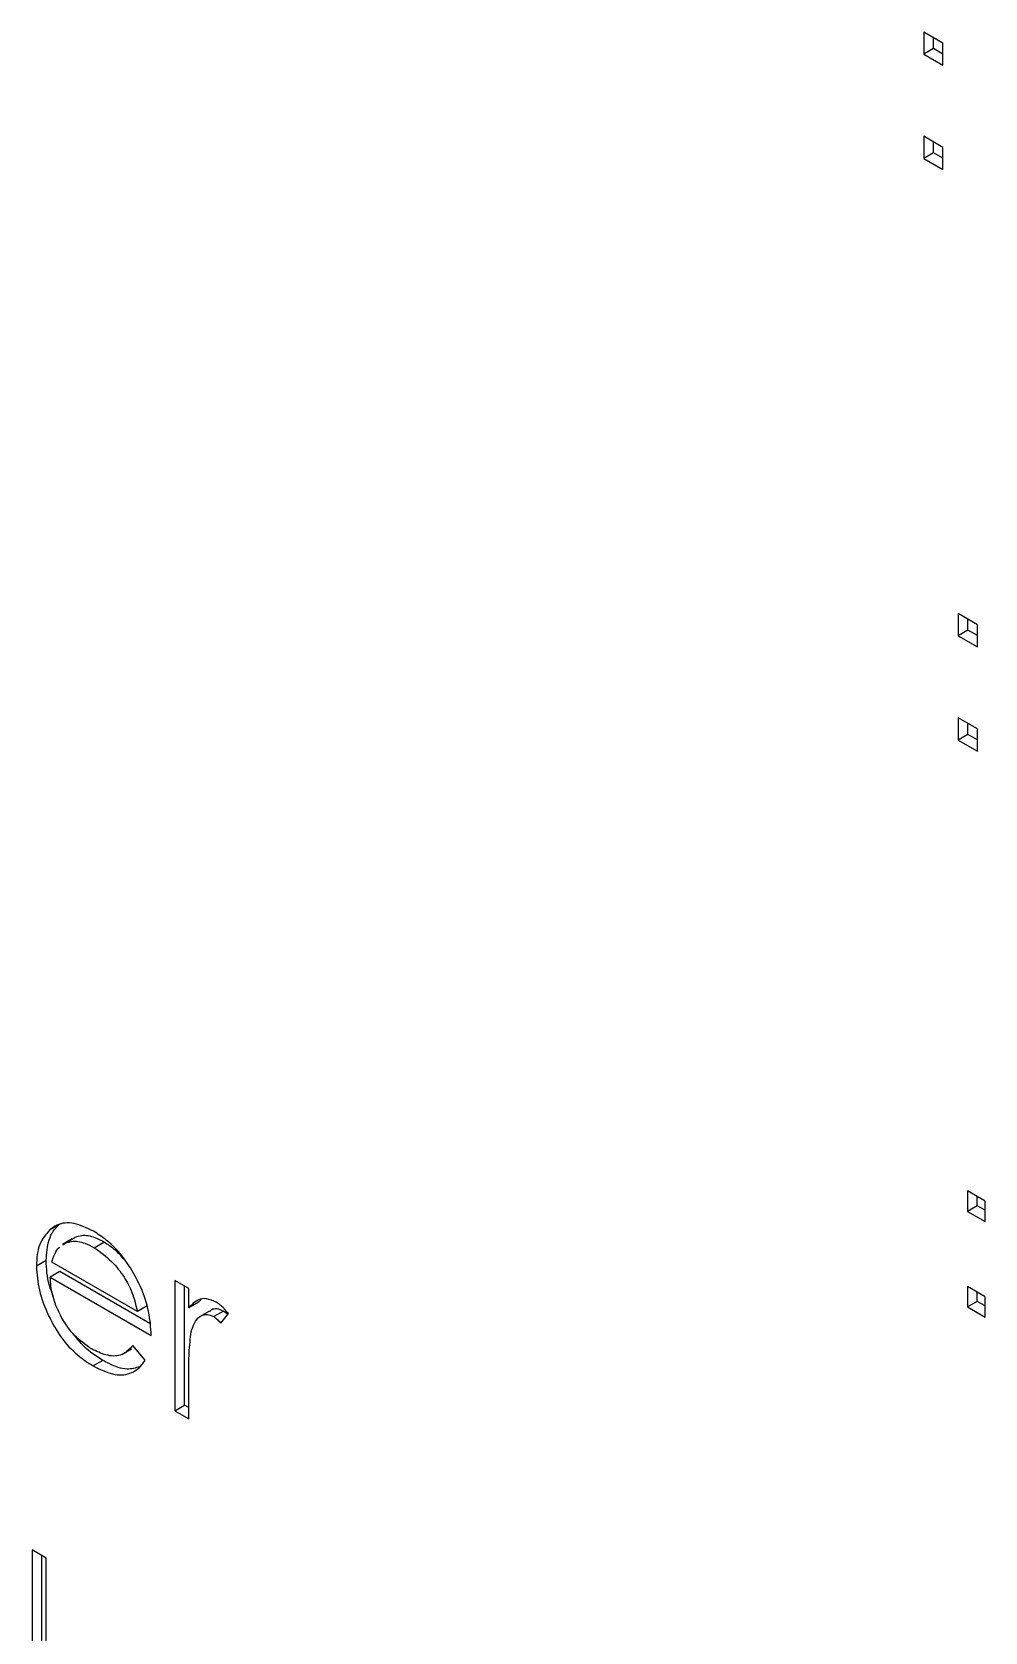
# Model space of a CAD drawing. Extents: x 75 to 2075, y 25 to 1460.
# Drawn here: x 1924.92 to 1940.76, y 1029.74 to 1056.33 of the extents above; entities that cross this region are included whole.
import ezdxf

# ---------------------------------------------------------------- set-up
doc = ezdxf.new("R2010")
doc.units = 0
doc.header["$LTSCALE"] = 5
doc.linetypes.add('SLD-KATı', pattern=[0])
doc.layers.get('0').update_dxf_attribs({"linetype": 'CONTINUOUS'})

msp = doc.modelspace()

# ---------------------------------------------------------------- linework, layer by layer
at = {"color": 7, "linetype": 'SLD-KATı'}
for p, q in [((1940.063, 1056.142), (1939.744, 1056.326)), ((1939.744, 1056.326), (1939.744, 1055.957)), ((1939.905, 1056.051), (1939.744, 1055.957)), ((1939.905, 1056.051), (1939.905, 1056.233)), ((1940.063, 1055.96), (1939.905, 1056.051)), ((1940.063, 1055.773), (1940.063, 1056.142)), ((1939.744, 1055.957), (1940.063, 1055.773)), ((1940.063, 1054.409), (1939.744, 1054.593)), ((1939.744, 1054.593), (1939.744, 1054.224)), ((1939.905, 1054.318), (1939.905, 1054.5)), ((1940.063, 1054.04), (1940.063, 1054.409)), ((1939.905, 1054.318), (1939.744, 1054.224)), ((1939.744, 1054.224), (1940.063, 1054.04)), ((1940.063, 1054.227), (1939.905, 1054.318)), ((1940.638, 1046.478), (1940.319, 1046.662)), ((1940.319, 1046.662), (1940.319, 1046.294)), ((1940.48, 1046.387), (1940.48, 1046.569)), ((1940.638, 1046.109), (1940.638, 1046.478)), ((1940.48, 1046.387), (1940.319, 1046.294)), ((1940.319, 1046.294), (1940.638, 1046.109)), ((1940.638, 1046.296), (1940.48, 1046.387)), ((1940.638, 1044.745), (1940.319, 1044.929)), ((1940.319, 1044.929), (1940.319, 1044.561)), ((1940.48, 1044.654), (1940.48, 1044.836)), ((1940.48, 1044.654), (1940.319, 1044.561)), ((1940.638, 1044.563), (1940.48, 1044.654)), ((1940.638, 1044.376), (1940.638, 1044.745)), ((1940.319, 1044.561), (1940.638, 1044.376)), ((1940.763, 1036.899), (1940.47, 1037.068)), ((1940.47, 1037.068), (1940.47, 1036.73)), ((1940.632, 1036.823), (1940.632, 1036.974)), ((1940.763, 1036.561), (1940.763, 1036.899)), ((1940.632, 1036.823), (1940.47, 1036.73)), ((1940.47, 1036.73), (1940.763, 1036.561)), ((1940.763, 1036.747), (1940.632, 1036.823)), ((1925.372, 1036.512), (1925.21, 1036.418)), ((1925.59, 1036.273), (1925.429, 1036.179)), ((1925.433, 1036.173), (1925.472, 1036.202)), ((1925.472, 1036.202), (1925.633, 1036.295)), ((1925.955, 1036.126), (1926.116, 1036.219)), ((1925.156, 1035.913), (1924.994, 1035.82)), ((1926.672, 1035.067), (1925.248, 1035.888)), ((1925.386, 1035.729), (1925.224, 1035.636)), ((1925.224, 1035.636), (1926.902, 1034.668)), ((1926.881, 1034.867), (1925.386, 1035.729)), ((1927.297, 1035.579), (1927.297, 1033.414)), ((1927.527, 1035.446), (1927.297, 1035.579)), ((1927.458, 1033.507), (1927.458, 1035.486)), ((1927.527, 1035.128), (1927.527, 1035.446)), ((1927.689, 1035.221), (1927.732, 1035.264)), ((1940.763, 1035.31), (1940.47, 1035.479)), ((1940.47, 1035.479), (1940.47, 1035.141)), ((1940.632, 1035.234), (1940.632, 1035.386)), ((1940.763, 1034.972), (1940.763, 1035.31)), ((1926.833, 1035.16), (1926.672, 1035.067)), ((1927.689, 1035.221), (1927.527, 1035.128)), ((1927.869, 1035.072), (1927.707, 1034.979)), ((1928.102, 1035.073), (1927.941, 1034.98)), ((1928.058, 1034.873), (1928.185, 1035.03)), ((1940.632, 1035.234), (1940.47, 1035.141)), ((1940.47, 1035.141), (1940.763, 1034.972)), ((1940.763, 1035.159), (1940.632, 1035.234)), ((1926.803, 1034.259), (1926.599, 1034.501)), ((1926.099, 1034.254), (1925.937, 1034.161)), ((1926.414, 1034.35), (1926.575, 1034.443)), ((1927.527, 1033.281), (1927.527, 1034.009)), ((1927.297, 1033.414), (1927.458, 1033.507)), ((1927.297, 1033.414), (1927.527, 1033.281)), ((1927.527, 1033.468), (1927.458, 1033.507)), ((1925.155, 1030.969), (1924.921, 1031.104)), ((1924.921, 1031.104), (1924.921, 1029.187)), ((1925.082, 1029.28), (1925.082, 1031.011)), ((1925.155, 1029.273), (1925.155, 1030.969))]:
    msp.add_line(p, q, dxfattribs=at)
for points, knots in [([(1925.21, 1036.418), (1925.15, 1036.347), (1925.058, 1036.239), (1925.002, 1036.017), (1924.997, 1035.886), (1924.994, 1035.82)], [0, 0, 0, 0, 0.484284, 0.738199, 1, 1, 1, 1]), ([(1925.156, 1035.913), (1925.165, 1036.034), (1925.179, 1036.218), (1925.27, 1036.406), (1925.337, 1036.476), (1925.372, 1036.512)], [0, 0, 0, 0, 0.484097, 0.738033, 1, 1, 1, 1]), ([(1925.943, 1036.399), (1925.834, 1036.452), (1925.614, 1036.558), (1925.362, 1036.533), (1925.25, 1036.449), (1925.21, 1036.418)], [0, 0, 0, 0, 0.38828, 0.780901, 1, 1, 1, 1]), ([(1926.116, 1036.219), (1926.068, 1036.245), (1925.941, 1036.311), (1925.771, 1036.34), (1925.671, 1036.308), (1925.633, 1036.295)], [0, 0, 0, 0, 0.278815, 0.72464, 1, 1, 1, 1]), ([(1926.698, 1035.537), (1926.624, 1035.673), (1926.476, 1035.948), (1926.195, 1036.238), (1926.014, 1036.353), (1925.943, 1036.399)], [0, 0, 0, 0, 0.374972, 0.753953, 1, 1, 1, 1]), ([(1925.248, 1035.888), (1925.266, 1035.937), (1925.298, 1036.023), (1925.344, 1036.109), (1925.379, 1036.133), (1925.386, 1036.138)], [0, 0, 0, 0, 0.508349, 0.9045, 1, 1, 1, 1]), ([(1925.472, 1036.202), (1925.507, 1036.214), (1925.603, 1036.245), (1925.772, 1036.221), (1925.903, 1036.153), (1925.955, 1036.126)], [0, 0, 0, 0, 0.255523, 0.702185, 1, 1, 1, 1]), ([(1925.955, 1036.126), (1926.054, 1036.056), (1926.234, 1035.929), (1926.452, 1035.655), (1926.603, 1035.362), (1926.647, 1035.171), (1926.672, 1035.067)], [0, 0, 0, 0, 0.302782, 0.546022, 0.752273, 1, 1, 1, 1]), ([(1926.48, 1035.901), (1926.425, 1035.964), (1926.31, 1036.095), (1926.183, 1036.177), (1926.116, 1036.219)], [0, 0, 0, 0, 0.4781906, 1, 1, 1, 1]), ([(1924.994, 1035.82), (1925.004, 1035.688), (1925.023, 1035.424), (1925.18, 1035.007), (1925.395, 1034.627), (1925.663, 1034.337), (1925.849, 1034.218), (1925.937, 1034.161)], [0, 0, 0, 0, 0.216844, 0.434534, 0.629221, 0.824935, 1, 1, 1, 1]), ([(1925.28, 1035.307), (1925.254, 1035.372), (1925.172, 1035.582), (1925.162, 1035.778), (1925.156, 1035.913)], [0, 0, 0, 0, 0.3085672, 1, 1, 1, 1]), ([(1925.908, 1034.444), (1925.811, 1034.512), (1925.638, 1034.632), (1925.431, 1034.918), (1925.294, 1035.202), (1925.234, 1035.449), (1925.227, 1035.586), (1925.224, 1035.636)], [0, 0, 0, 0, 0.268429, 0.474284, 0.679807, 0.882948, 1, 1, 1, 1]), ([(1926.902, 1034.668), (1926.894, 1034.797), (1926.879, 1035.058), (1926.778, 1035.365), (1926.706, 1035.52), (1926.698, 1035.537)], [0, 0, 0, 0, 0.469694, 0.943534, 1, 1, 1, 1]), ([(1927.984, 1035.22), (1927.93, 1035.244), (1927.821, 1035.292), (1927.655, 1035.263), (1927.576, 1035.179), (1927.527, 1035.128)], [0, 0, 0, 0, 0.284383, 0.562776, 1, 1, 1, 1]), ([(1927.568, 1034.728), (1927.584, 1034.779), (1927.615, 1034.881), (1927.697, 1034.985), (1927.801, 1035.023), (1927.886, 1035.008), (1927.93, 1034.985), (1927.941, 1034.98)], [0, 0, 0, 0, 0.275384, 0.553059, 0.771598, 0.946876, 1, 1, 1, 1]), ([(1928.102, 1035.073), (1928.066, 1035.088), (1927.996, 1035.117), (1927.918, 1035.104), (1927.884, 1035.076), (1927.872, 1035.066)], [0, 0, 0, 0, 0.40265, 0.786749, 1, 1, 1, 1]), ([(1928.185, 1035.03), (1928.161, 1035.059), (1928.119, 1035.111), (1928.051, 1035.177), (1928.007, 1035.206), (1927.984, 1035.22)], [0, 0, 0, 0, 0.38004, 0.684568, 1, 1, 1, 1]), ([(1928.172, 1035.016), (1928.169, 1035.02), (1928.147, 1035.043), (1928.123, 1035.059), (1928.102, 1035.073)], [0, 0, 0, 0, 0.146147, 1, 1, 1, 1]), ([(1927.527, 1034.009), (1927.527, 1034.071), (1927.528, 1034.195), (1927.532, 1034.441), (1927.554, 1034.614), (1927.568, 1034.728)], [0, 0, 0, 0, 0.25039, 0.500787, 1, 1, 1, 1]), ([(1927.941, 1034.98), (1927.951, 1034.973), (1927.972, 1034.96), (1928.012, 1034.924), (1928.04, 1034.893), (1928.058, 1034.873)], [0, 0, 0, 0, 0.251478, 0.503507, 1, 1, 1, 1]), ([(1926.099, 1034.254), (1925.988, 1034.323), (1925.819, 1034.429), (1925.675, 1034.61), (1925.625, 1034.672)], [0, 0, 0, 0, 0.656253, 1, 1, 1, 1]), ([(1926.599, 1034.501), (1926.534, 1034.434), (1926.419, 1034.315), (1926.158, 1034.325), (1925.99, 1034.405), (1925.908, 1034.444)], [0, 0, 0, 0, 0.3920914, 0.7064013, 1, 1, 1, 1]), ([(1925.937, 1034.161), (1926.047, 1034.107), (1926.266, 1033.997), (1926.554, 1034.014), (1926.719, 1034.135), (1926.786, 1034.233), (1926.803, 1034.259)], [0, 0, 0, 0, 0.306667, 0.616528, 0.899603, 1, 1, 1, 1]), ([(1926.711, 1034.148), (1926.643, 1034.127), (1926.493, 1034.082), (1926.269, 1034.161), (1926.133, 1034.235), (1926.099, 1034.254)], [0, 0, 0, 0, 0.38484, 0.843026, 1, 1, 1, 1])]:
    msp.add_open_spline(points, degree=3, knots=knots, dxfattribs=at)

doc.saveas('drawing.dxf')
